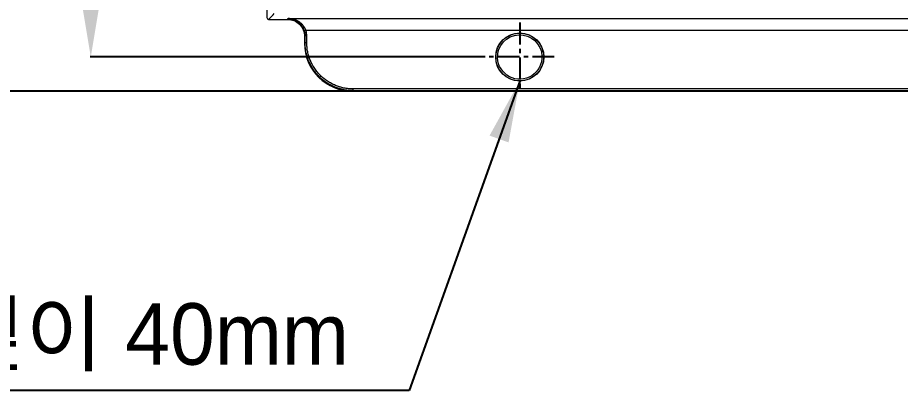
# Model space of a CAD drawing. Header units: millimetres. Extents: x 17284 to 19660, y -6011 to -2651.
# Drawn here: x 17667.9 to 17926.1, y -5032.3 to -4923.2 of the extents above; entities that cross this region are included whole.
import ezdxf

# ---------------------------------------------------------------- set-up
doc = ezdxf.new("R2010")
doc.units = ezdxf.units.MM
doc.linetypes.add('CENTERX2', pattern=[101.6, 63.5, -12.7, 12.7, -12.7])
doc.layers.add('CENTER', color=1, linetype='CENTERX2')
doc.layers.add('DIM', color=3, linetype='Continuous', lineweight=13)
doc.styles.get("Standard").update_dxf_attribs({"font": 'arial.ttf'})
doc.dimstyles.get("Standard").update_dxf_attribs({"dimtxt": 0.18, "dimasz": 0.18, "dimexe": 0.18, "dimexo": 0.0625, "dimgap": 0.09, "dimtad": 0, "dimtih": 1, "dimtoh": 1, "dimdec": 1, "dimdsep": 46, "dimtxsty": 'Standard', "dimcen": 0.09, "dimadec": 0, "dimazin": 0, "dimtfac": 1, "dimtdec": 1, "dimtofl": 0, "dimtmove": 0, "dimatfit": 3, "dimfxl": 1, "dimtolj": 1, "dimtzin": 0, "dimarcsym": 0})

# ---------------------------------------------------------------- blocks, each defined once
blk = doc.blocks.new('*D62')
at = {"layer": 'Defpoints', "color": 0, "transparency": 16777216}
for p in [(17804.76, -4791.73), (17689.32, -4934.73), (17804.76, -4934.73)]:
    blk.add_point(p, dxfattribs=at)
at = {"layer": 'DIM', "color": 0, "lineweight": -2, "transparency": 16777216}
for p, q in [((17804.69, -4791.73), (17689.14, -4791.73)), ((17689.32, -4809.73), (17689.32, -4849.03)), ((17689.32, -4916.73), (17689.32, -4877.43)), ((17804.69, -4934.73), (17689.14, -4934.73))]:
    blk.add_line(p, q, dxfattribs=at)
at = {"layer": 'DIM', "color": 0, "transparency": 16777216}
for points in [[(17686.32, -4809.73), (17692.32, -4809.73), (17689.32, -4791.73)], [(17686.32, -4916.73), (17692.32, -4916.73), (17689.32, -4934.73)]]:
    blk.add_solid(points, dxfattribs=at)
at = {"layer": 'DIM', "color": 0, "transparency": 16777216, "insert": (17689.32, -4863.23), "char_height": 18, "attachment_point": 5}
blk.add_mtext('\\A1;143', dxfattribs=at)
blk = doc.blocks.new('*D66')
at = {"layer": 'Defpoints', "color": 0, "transparency": 16777216}
for p in [(17751.81, -4766.15), (17623.24, -4944.73), (17765.84, -4944.73)]:
    blk.add_point(p, dxfattribs=at)
at = {"layer": 'DIM', "color": 0, "lineweight": -2, "transparency": 16777216}
for p, q in [((17751.74, -4766.15), (17623.06, -4766.15)), ((17623.24, -4784.15), (17623.24, -4841.25)), ((17623.24, -4926.73), (17623.24, -4869.63)), ((17765.78, -4944.73), (17623.06, -4944.73))]:
    blk.add_line(p, q, dxfattribs=at)
at = {"layer": 'DIM', "color": 0, "transparency": 16777216}
for points in [[(17620.24, -4784.15), (17626.24, -4784.15), (17623.24, -4766.15)], [(17620.24, -4926.73), (17626.24, -4926.73), (17623.24, -4944.73)]]:
    blk.add_solid(points, dxfattribs=at)
at = {"layer": 'DIM', "color": 0, "transparency": 16777216, "insert": (17623.24, -4855.44), "char_height": 18, "attachment_point": 5}
blk.add_mtext('\\A1;178.5', dxfattribs=at)

msp = doc.modelspace()

# ---------------------------------------------------------------- linework, layer by layer
at = {"linetype": 'Continuous', "lineweight": 18}
for p, q in [((17740.52, -4795.76), (17740.84, -4923.22)), ((17741.34, -4923.72), (17746.84, -4923.72)), ((17751.84, -4928.72), (17751.84, -4930.73)), ((17752.01, -4930.57), (17752.01, -4928.55)), ((17766.01, -4944.56), (18205.31, -4944.56)), ((17765.84, -4944.73), (18205.3, -4944.73))]:
    msp.add_line(p, q, dxfattribs=at)
at = {"linetype": 'Continuous', "lineweight": 13}
for p, q in [((17746.84, -4923.72), (17747.08, -4923.49)), ((17747.08, -4923.49), (17965.56, -4923.49)), ((17752.01, -4928.55), (17751.84, -4928.72)), ((17752.51, -4928.55), (17752.01, -4928.55)), ((17965.56, -4926.99), (17752.28, -4926.99)), ((17752.51, -4930.57), (17752.51, -4928.55)), ((17807.81, -4935.03), (17808.31, -4935.01)), ((17821.8, -4934.43), (17821.3, -4934.45)), ((17765.84, -4944.73), (17766.01, -4944.56)), ((17765.84, -4944.73), (17766.01, -4944.56))]:
    msp.add_line(p, q, dxfattribs=at)
at = {"linetype": 'Continuous', "lineweight": 18, "extrusion": (0, 0, -1)}
for radius, start, end in [(7, 357.5715, 177.5715), (7.05, 270, 90), (7.05, 90, 270), (7, 177.5715, 357.5715)]:
    msp.add_arc((-17814.81, -4934.73), radius, start, end, dxfattribs=at)
at = {"linetype": 'Continuous', "lineweight": 13, "extrusion": (0, 0, -1)}
for start, end in [(357.5715, 177.5715), (177.5715, 357.5715)]:
    msp.add_arc((-17814.81, -4934.73), 6.5, start, end, dxfattribs=at)
at = {"linetype": 'Continuous', "lineweight": 18}
for centre, major_axis, start_param, end_param in [((17741.34, -4923.22), (0.351, 0.356), 2.352313, 3.141593), ((17741.34, -4923.22), (0.351, 0.356), 3.141593, 3.920286), ((17765.85, -4930.73), (9.84, 9.97), 2.349791, 3.141593), ((17765.85, -4930.73), (9.84, 9.97), 3.141593, 3.920286)]:
    msp.add_ellipse(centre, major_axis=major_axis, ratio=0.999699, start_param=start_param, end_param=end_param, dxfattribs=at)
at = {"linetype": 'Continuous', "lineweight": 18, "extrusion": (0, 0, -1)}
for start_param, end_param in [(2.362899, 3.141593), (3.141593, 3.933395)]:
    msp.add_ellipse((17746.84, -4928.72), major_axis=(-3.51, -3.56), ratio=0.999699, start_param=start_param, end_param=end_param, dxfattribs=at)
at = {"linetype": 'Continuous', "lineweight": 13}
for points in [[(17741.34, -4923.72), (17741.4, -4923.66), (17741.46, -4923.6), (17741.51, -4923.55)], [(17741.51, -4923.55), (17742.01, -4923.04), (17742.51, -4922.54), (17743.01, -4922.03)], [(17752.51, -4928.55), (17752.51, -4928.02), (17752.43, -4927.49), (17752.28, -4926.99)], [(17752.01, -4930.57), (17751.95, -4930.62), (17751.9, -4930.68), (17751.84, -4930.73)], [(18205.31, -4944.06), (18058.87, -4944.06), (17912.44, -4944.06), (17766.01, -4944.06)]]:
    msp.add_open_spline(points, degree=3, dxfattribs=at)
at = {"linetype": 'Continuous', "lineweight": 18}
for points, knots in [([(17752.28, -4926.99), (17752.08, -4926.4), (17751.76, -4925.88), (17751.19, -4925.21), (17750.88, -4924.91), (17750.44, -4924.56), (17750.15, -4924.37), (17749.91, -4924.23), (17749.67, -4924.1), (17749.25, -4923.9), (17748.87, -4923.77), (17748.11, -4923.56), (17747.59, -4923.49), (17747.08, -4923.49)], [0, 0, 0, 0, 0.25, 0.25, 0.375, 0.4375, 0.5, 0.53125, 0.5625, 0.625, 0.75, 0.75, 1, 1, 1, 1]), ([(17747.08, -4923.49), (17747.54, -4923.49), (17748.01, -4923.57), (17748.7, -4923.79), (17749.05, -4923.92), (17749.43, -4924.13), (17749.65, -4924.26), (17749.86, -4924.41), (17750.13, -4924.6), (17750.53, -4924.96), (17750.81, -4925.28), (17751.33, -4925.97), (17751.62, -4926.52), (17751.8, -4927.13)], [0, 0, 0, 0, 0.25, 0.25, 0.375, 0.4375, 0.46875, 0.5, 0.5625, 0.625, 0.75, 0.75, 1, 1, 1, 1]), ([(17766.01, -4944.56), (17765.51, -4944.56), (17765.02, -4944.54), (17764.05, -4944.44), (17763.57, -4944.36), (17762.63, -4944.16), (17762.18, -4944.04), (17761.28, -4943.75), (17760.85, -4943.59), (17760.01, -4943.22), (17759.6, -4943.02), (17758.82, -4942.59), (17758.44, -4942.35), (17757.72, -4941.86), (17757.37, -4941.6), (17756.88, -4941.18), (17756.72, -4941.04), (17756.49, -4940.83), (17756.37, -4940.72), (17756.24, -4940.59), (17756.17, -4940.53), (17756.14, -4940.5), (17756.13, -4940.48), (17756.12, -4940.47), (17755.81, -4940.17), (17755.53, -4939.86), (17754.98, -4939.2), (17754.72, -4938.85), (17754.22, -4938.13), (17753.99, -4937.76), (17753.55, -4936.97), (17753.35, -4936.57), (17752.98, -4935.73), (17752.82, -4935.29), (17752.53, -4934.4), (17752.41, -4933.94), (17752.21, -4933.01), (17752.14, -4932.53), (17752.03, -4931.56), (17752.01, -4931.06), (17752.01, -4930.57)], [0, 0, 0, 0, 0.0625, 0.0625, 0.125, 0.125, 0.1875, 0.1875, 0.25, 0.25, 0.3125, 0.3125, 0.375, 0.375, 0.4375, 0.4375, 0.46875, 0.46875, 0.484375, 0.492187, 0.496094, 0.498047, 0.498047, 0.5, 0.5, 0.5625, 0.5625, 0.625, 0.625, 0.6875, 0.6875, 0.75, 0.75, 0.8125, 0.8125, 0.875, 0.875, 0.9375, 0.9375, 1, 1, 1, 1])]:
    msp.add_open_spline(points, degree=3, knots=knots, dxfattribs=at)
at = {"linetype": 'Continuous', "lineweight": 13}
for points, weights in [([(17752.28, -4926.99), (17752, -4927.07), (17751.81, -4927.13), (17751.8, -4927.13)], [0.999999572668, 0.80977536127, 0.809775124219, 0.999998861517]), ([(17751.8, -4927.13), (17751.94, -4927.59), (17752.01, -4928.07), (17752.01, -4928.55)], [0.999998861517, 0.999998859929, 0.999998857918, 0.999998855566])]:
    msp.add_rational_spline(points, weights, degree=3, dxfattribs=at)
for points in [[(17752.51, -4930.57), (17752.47, -4930.57), (17752.44, -4930.57), (17752.38, -4930.57), (17752.35, -4930.57), (17752.29, -4930.57), (17752.26, -4930.57), (17752.21, -4930.57), (17752.18, -4930.57), (17752.13, -4930.57), (17752.11, -4930.57), (17752.08, -4930.57), (17752.06, -4930.57), (17752.04, -4930.57), (17752.03, -4930.57), (17752.01, -4930.57), (17752.01, -4930.57), (17752.01, -4930.57)], [(17756.52, -4940.17), (17756.21, -4939.86), (17755.9, -4939.53), (17755.34, -4938.85), (17755.07, -4938.49), (17754.57, -4937.75), (17754.34, -4937.37), (17753.92, -4936.59), (17753.72, -4936.18), (17753.38, -4935.36), (17753.23, -4934.94), (17752.97, -4934.09), (17752.86, -4933.66), (17752.68, -4932.78), (17752.62, -4932.34), (17752.53, -4931.46), (17752.51, -4931.01), (17752.51, -4930.57)], [(17766.01, -4944.06), (17765.57, -4944.06), (17765.13, -4944.04), (17764.26, -4943.96), (17763.82, -4943.89), (17762.96, -4943.72), (17762.54, -4943.62), (17761.7, -4943.37), (17761.29, -4943.22), (17760.48, -4942.89), (17760.08, -4942.7), (17759.3, -4942.29), (17758.93, -4942.07), (17758.2, -4941.58), (17757.84, -4941.33), (17757.16, -4940.77), (17756.84, -4940.48), (17756.52, -4940.17)], [(17766.01, -4944.06), (17766.01, -4944.1), (17766.01, -4944.13), (17766.01, -4944.19), (17766.01, -4944.22), (17766.01, -4944.28), (17766.01, -4944.31), (17766.01, -4944.37), (17766.01, -4944.39), (17766.01, -4944.44), (17766.01, -4944.46), (17766.01, -4944.5), (17766.01, -4944.51), (17766.01, -4944.54), (17766.01, -4944.55), (17766.01, -4944.56), (17766.01, -4944.56), (17766.01, -4944.56)]]:
    msp.add_open_spline(points, degree=3, knots=[0, 0, 0, 0, 0.125, 0.125, 0.25, 0.25, 0.375, 0.375, 0.5, 0.5, 0.625, 0.625, 0.75, 0.75, 0.875, 0.875, 1, 1, 1, 1], dxfattribs=at)
at = {"layer": 'CENTER', "ltscale": 0.1}
for p, q in [((17814.81, -4924.68), (17814.81, -4944.78)), ((17824.86, -4934.73), (17804.76, -4934.73))]:
    msp.add_line(p, q, dxfattribs=at)

# ---------------------------------------------------------------- texts
at = {"layer": 'DIM', "color": 3, "insert": (17664.34, -5016.74), "char_height": 18, "attachment_point": 5}
msp.add_mtext_dynamic_manual_height_columns('4-%%C6.5 {\\fGulim|b0|i0|c129|p50;깊이 40mm}', width=324.2946, gutter_width=1, heights=[0], dxfattribs=at)

# ---------------------------------------------------------------- dimensions: what is measured, and where the dimension line sits
at = {"layer": 'DIM', "color": 3}
dim = msp.add_linear_dim(base=(17623.24, -4944.73), p1=(17751.81, -4766.15), p2=(17765.84, -4944.73), angle=90, text='178.5', dimstyle='Standard', override={"dimtxt": 18, "dimasz": 18, "dimgap": 5}, dxfattribs=at)
dim.commit()
dim.dimension.update_dxf_attribs({"geometry": '*D66', "text_midpoint": (17623.24, -4855.44)})
dim = msp.add_linear_dim(base=(17689.32, -4934.73), p1=(17804.76, -4791.73), p2=(17804.76, -4934.73), angle=90, dimstyle='Standard', override={"dimtxt": 18, "dimasz": 18, "dimgap": 5}, dxfattribs=at)
dim.commit()
dim.dimension.update_dxf_attribs({"geometry": '*D62', "text_midpoint": (17689.32, -4863.23)})

# ---------------------------------------------------------------- leaders
msp.add_leader([(17814.81, -4941.78), (17782.46, -5032.27), (17549.62, -5032.27)], dimstyle='Standard', override={"dimtxt": 15, "dimasz": 18, "dimgap": 3}, dxfattribs=at)

doc.saveas('drawing.dxf')
